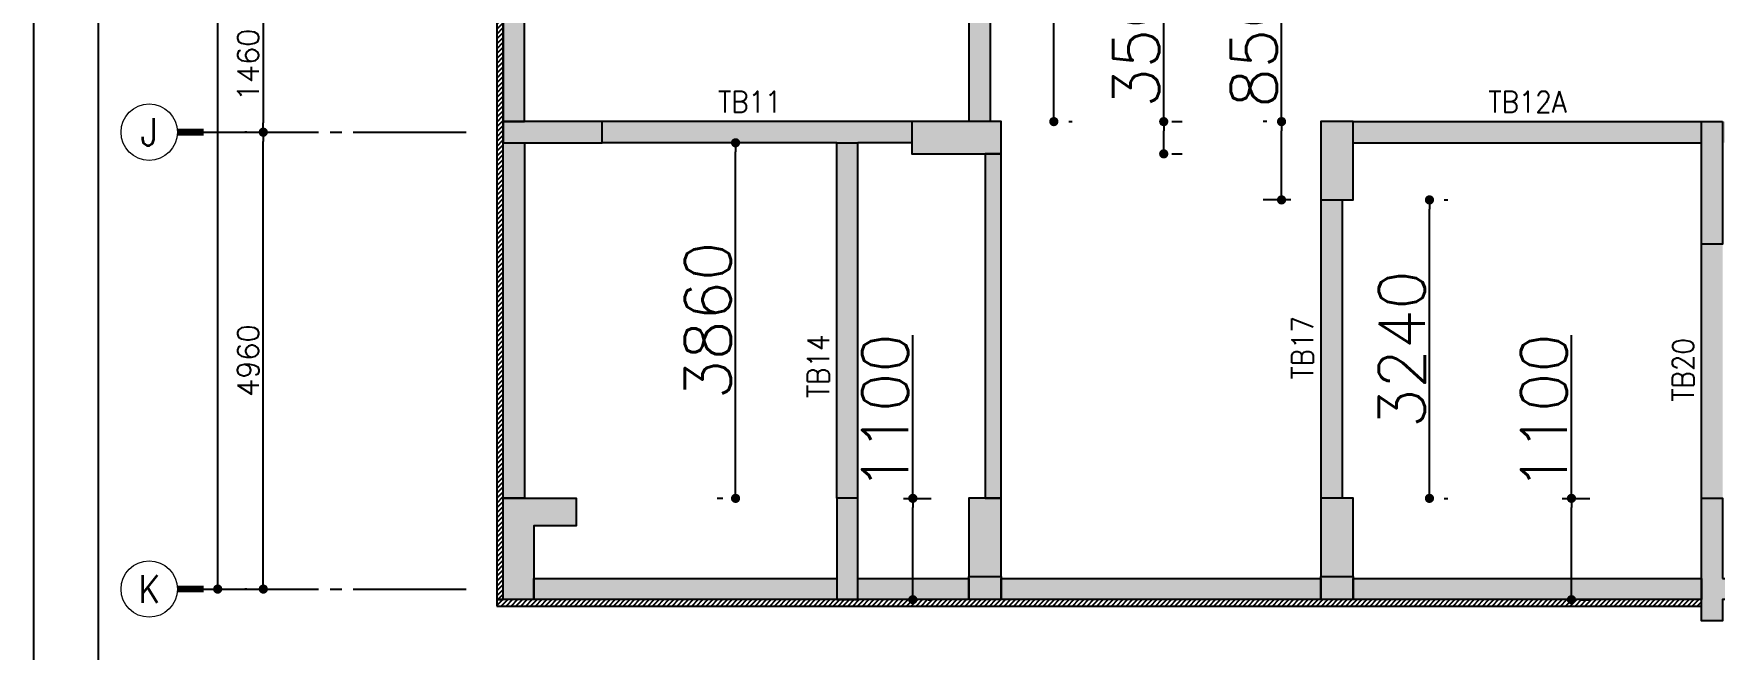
# Model space of a CAD drawing. Extents: x -200722 to 834823, y -494970 to 88783.
# Drawn here: x 222673 to 240934, y -337899 to -331215 of the extents above; entities that cross this region are included whole.
import ezdxf
from ezdxf.enums import TextEntityAlignment as Align

# ---------------------------------------------------------------- set-up
doc = ezdxf.new("R2010")
doc.units = 0
doc.header["$LTSCALE"] = 100
doc.header["$MEASUREMENT"] = 0
doc.header["$PDMODE"] = 34
doc.linetypes.add('ACAD_ISO04W100', pattern=[30, 24, -3, 0, -3])
doc.linetypes.add('CL', pattern=[3.25, 2.5, -0.25, 0.25, -0.25])
doc.layers.get('0').update_dxf_attribs({"linetype": 'CONTINUOUS'})
doc.layers.get('DEFPOINTS').update_dxf_attribs({"linetype": 'CONTINUOUS'})
for name, color, linetype, lineweight in [('9_TITLE TEXT', 7, 'CONTINUOUS', 20), ('A-GRIDMARKER', 250, 'CONTINUOUS', 5), ('HATCH', 252, 'CONTINUOUS', 30)]:
    doc.layers.add(name, color=color, linetype=linetype, lineweight=lineweight)
for name, color, linetype in [('A-Grid', 5, 'ACAD_ISO04W100'), ('B_NO', 3, 'CONTINUOUS'), ('B_PLAN', 3, 'CONTINUOUS'), ('COL. SHED. STEEL.', 6, 'CONTINUOUS'), ('COL_H', 235, 'CONTINUOUS'), ('DIM', 3, 'CONTINUOUS'), ('RCCWALL', 6, 'CONTINUOUS')]:
    doc.layers.add(name, color=color, linetype=linetype)
doc.styles.get("Standard").update_dxf_attribs({"font": 'simplex.shx'})
doc.dimstyles.new('01 S.K', dxfattribs={"dimtxt": 230, "dimasz": 100, "dimexe": 200, "dimexo": 100, "dimgap": 50, "dimtad": 1, "dimdec": 0, "dimzin": 0, "dimdsep": 46, "dimtxsty": 'Standard', "dimblk": 'DOT', "dimcen": 0.09, "dimclrd": 4, "dimclre": 4, "dimclrt": 4, "dimadec": 0, "dimazin": 0, "dimtfac": 1, "dimtdec": 0, "dimtofl": 0, "dimtmove": 0, "dimatfit": 3, "dimfxl": 2, "dimtolj": 1, "dimtzin": 0, "dimarcsym": 1})
pattern_1 = [(45, (0, -330671.425), (-26.5165043, 26.5165043), [])]

# ---------------------------------------------------------------- blocks, each defined once
blk = doc.blocks.new('_DOT')
at = {"color": 0, "linetype": 'ByBlock'}
blk.add_line((-0.5, 0), (-1, 0), dxfattribs=at)
at = {"color": 0, "linetype": 'ByBlock', "const_width": 0.5}
blk.add_lwpolyline([(-0.25, 0, 1), (0.25, 0, 1)], format="xyb", close=True, dxfattribs=at)
blk = doc.blocks.new('*D1383')
at = {"layer": 'COL_H', "color": 4, "lineweight": -2, "ltscale": 0.4, "transparency": 16777216}
for p, q in [((224989, -332285), (224968, -332285)), ((225168, -337145), (225168, -332385)), ((224989, -337245), (224968, -337245))]:
    blk.add_line(p, q, dxfattribs=at)
at = {"layer": 'DEFPOINTS', "color": 0, "lineweight": -3, "ltscale": 0.4, "transparency": 16777216}
for p in [(225168, -332285, 3448), (225168, -332285), (225168, -337245, 3448)]:
    blk.add_point(p, dxfattribs=at)
at = {"layer": 'COL_H', "color": 4, "lineweight": -2, "ltscale": 0.4, "transparency": 16777216, "xscale": 100, "yscale": 100, "zscale": 100}
for p, rotation in [((225168, -332285), 90), ((225168, -337245), 270)]:
    blk.add_blockref('_DOT', p, dxfattribs=dict(at, rotation=rotation))
at = {"layer": 'COL_H', "color": 4, "ltscale": 0.4, "transparency": 16777216, "insert": (225003, -334765), "char_height": 230, "attachment_point": 5, "rotation": 90}
blk.add_mtext('\\A1;4960', dxfattribs=at)
blk = doc.blocks.new('*D1384')
at = {"layer": 'COL_H', "color": 4, "lineweight": -2, "ltscale": 0.4, "transparency": 16777216}
for p, q in [((224989, -330825), (224968, -330825)), ((225168, -330925), (225168, -332185)), ((224989, -332285), (224968, -332285))]:
    blk.add_line(p, q, dxfattribs=at)
at = {"layer": 'DEFPOINTS', "color": 0, "lineweight": -3, "ltscale": 0.4, "transparency": 16777216}
for p in [(225168, -330825, 3448), (225168, -332285, 3448), (225168, -332285)]:
    blk.add_point(p, dxfattribs=at)
at = {"layer": 'COL_H', "color": 4, "lineweight": -2, "ltscale": 0.4, "transparency": 16777216, "xscale": 100, "yscale": 100, "zscale": 100}
for p, rotation in [((225168, -330825), 90), ((225168, -332285), 270)]:
    blk.add_blockref('_DOT', p, dxfattribs=dict(at, rotation=rotation))
at = {"layer": 'COL_H', "color": 4, "ltscale": 0.4, "transparency": 16777216, "insert": (225003, -331555), "char_height": 230, "attachment_point": 5, "rotation": 90}
blk.add_mtext('\\A1;1460', dxfattribs=at)
blk = doc.blocks.new('*D1352')
at = {"layer": 'COL_H', "color": 4, "lineweight": -2, "ltscale": 0.4, "transparency": 16777216}
for p, q in [((224495, -279632), (224473, -279632)), ((224673, -337145), (224673, -279732)), ((224495, -337245), (224473, -337245))]:
    blk.add_line(p, q, dxfattribs=at)
at = {"layer": 'DEFPOINTS', "color": 0, "lineweight": -3, "ltscale": 0.4, "transparency": 16777216}
for p in [(224673, -279632, 3448), (224673, -279632), (224673, -337245, 3448)]:
    blk.add_point(p, dxfattribs=at)
at = {"layer": 'COL_H', "color": 4, "lineweight": -2, "ltscale": 0.4, "transparency": 16777216, "xscale": 100, "yscale": 100, "zscale": 100}
for p, rotation in [((224673, -279632), 90), ((224673, -337245), 270)]:
    blk.add_blockref('_DOT', p, dxfattribs=dict(at, rotation=rotation))
at = {"layer": 'COL_H', "color": 4, "ltscale": 0.4, "transparency": 16777216, "insert": (224508, -308438), "char_height": 230, "attachment_point": 5, "rotation": 90}
blk.add_mtext('\\A1;57613', dxfattribs=at)
blk = doc.blocks.new('*D3091')
at = {"color": 4, "lineweight": -2, "ltscale": 0.4, "transparency": 16777216}
for p, q in [((230159, -332400), (230099, -332400)), ((230299, -336160), (230299, -332500)), ((230159, -336260), (230099, -336260))]:
    blk.add_line(p, q, dxfattribs=at)
at = {"layer": 'DEFPOINTS', "color": 0, "lineweight": -3, "ltscale": 0.4, "transparency": 16777216}
for p in [(230299, -332400), (231629, -332400, 7447), (231629, -336260, 7447)]:
    blk.add_point(p, dxfattribs=at)
at = {"color": 4, "lineweight": -2, "ltscale": 0.4, "transparency": 16777216, "xscale": 100, "yscale": 100, "zscale": 100}
for p, rotation in [((230299, -332400), 90), ((230299, -336260), 270)]:
    blk.add_blockref('_DOT', p, dxfattribs=dict(at, rotation=rotation))
at = {"color": 4, "lineweight": -3, "ltscale": 0.4, "transparency": 16777216, "insert": (229999, -334330), "char_height": 500, "attachment_point": 5, "rotation": 90}
blk.add_mtext('\\A1;3860', dxfattribs=at)
blk = doc.blocks.new('*D3092')
at = {"color": 4, "lineweight": -2, "ltscale": 0.4, "transparency": 16777216}
for p, q in [((232225, -336260), (232225, -334488)), ((232125, -336260), (232425, -336260)), ((232225, -337260), (232225, -336360)), ((232393, -337360), (232425, -337360))]:
    blk.add_line(p, q, dxfattribs=at)
at = {"layer": 'DEFPOINTS', "color": 0, "lineweight": -3, "ltscale": 0.4, "transparency": 16777216}
for p in [(231629, -336260), (232225, -336260), (231629, -337360, 7447)]:
    blk.add_point(p, dxfattribs=at)
at = {"color": 4, "lineweight": -2, "ltscale": 0.4, "transparency": 16777216, "xscale": 100, "yscale": 100, "zscale": 100}
for p, rotation in [((232225, -336260), 90), ((232225, -337360), 270)]:
    blk.add_blockref('_DOT', p, dxfattribs=dict(at, rotation=rotation))
at = {"color": 4, "lineweight": -3, "ltscale": 0.4, "transparency": 16777216, "insert": (231924, -335324), "char_height": 500, "attachment_point": 5, "rotation": 90}
blk.add_mtext('\\A1;1100', dxfattribs=at)
blk = doc.blocks.new('*D3095')
at = {"color": 4, "lineweight": -2, "ltscale": 0.4, "transparency": 16777216}
for p, q in [((233921, -326850), (233957, -326850)), ((233757, -332070), (233757, -326950)), ((233921, -332170), (233957, -332170))]:
    blk.add_line(p, q, dxfattribs=at)
at = {"layer": 'DEFPOINTS', "color": 0, "lineweight": -3, "ltscale": 0.4, "transparency": 16777216}
for p in [(233065, -326850, 7447), (233757, -326850), (233065, -332170, 7447)]:
    blk.add_point(p, dxfattribs=at)
at = {"color": 4, "lineweight": -2, "ltscale": 0.4, "transparency": 16777216, "xscale": 100, "yscale": 100, "zscale": 100}
for p, rotation in [((233757, -326850), 90), ((233757, -332170), 270)]:
    blk.add_blockref('_DOT', p, dxfattribs=dict(at, rotation=rotation))
at = {"color": 4, "lineweight": -3, "ltscale": 0.4, "transparency": 16777216, "insert": (233457, -329510), "char_height": 500, "attachment_point": 5, "rotation": 90}
blk.add_mtext('\\A1;5320', dxfattribs=at)
blk = doc.blocks.new('*D3097')
at = {"color": 4, "lineweight": -2, "ltscale": 0.4, "transparency": 16777216}
for p, q in [((234951, -332170), (234951, -330684)), ((234951, -332420), (234951, -332270)), ((235040, -332170), (235151, -332170)), ((235040, -332520), (235151, -332520))]:
    blk.add_line(p, q, dxfattribs=at)
at = {"layer": 'DEFPOINTS', "color": 0, "lineweight": -3, "ltscale": 0.4, "transparency": 16777216}
for p in [(232215, -332170, 7447), (234951, -332170), (232215, -332520, 7447)]:
    blk.add_point(p, dxfattribs=at)
at = {"color": 4, "lineweight": -2, "ltscale": 0.4, "transparency": 16777216, "xscale": 100, "yscale": 100, "zscale": 100}
for p, rotation in [((234951, -332170), 90), ((234951, -332520), 270)]:
    blk.add_blockref('_DOT', p, dxfattribs=dict(at, rotation=rotation))
at = {"color": 4, "lineweight": -3, "ltscale": 0.4, "transparency": 16777216, "insert": (234650, -331377), "char_height": 500, "attachment_point": 5, "rotation": 90}
blk.add_mtext('\\A1;350', dxfattribs=at)
blk = doc.blocks.new('*D3098')
at = {"color": 4, "lineweight": -2, "ltscale": 0.4, "transparency": 16777216}
for p, q in [((237997, -333020), (238038, -333020)), ((237838, -336160), (237838, -333120)), ((237997, -336260), (238038, -336260))]:
    blk.add_line(p, q, dxfattribs=at)
at = {"layer": 'DEFPOINTS', "color": 0, "lineweight": -3, "ltscale": 0.4, "transparency": 16777216}
for p in [(237009, -333020, 7447), (237838, -333020), (237009, -336260, 7447)]:
    blk.add_point(p, dxfattribs=at)
at = {"color": 4, "lineweight": -2, "ltscale": 0.4, "transparency": 16777216, "xscale": 100, "yscale": 100, "zscale": 100}
for p, rotation in [((237838, -333020), 90), ((237838, -336260), 270)]:
    blk.add_blockref('_DOT', p, dxfattribs=dict(at, rotation=rotation))
at = {"color": 4, "lineweight": -3, "ltscale": 0.4, "transparency": 16777216, "insert": (237538, -334640), "char_height": 500, "attachment_point": 5, "rotation": 90}
blk.add_mtext('\\A1;3240', dxfattribs=at)
blk = doc.blocks.new('*D3099')
at = {"color": 4, "lineweight": -2, "ltscale": 0.4, "transparency": 16777216}
for p, q in [((239381, -336260), (239381, -334488)), ((239281, -336260), (239581, -336260)), ((239381, -337260), (239381, -336360)), ((239483, -337360), (239581, -337360))]:
    blk.add_line(p, q, dxfattribs=at)
at = {"layer": 'DEFPOINTS', "color": 0, "lineweight": -3, "ltscale": 0.4, "transparency": 16777216}
for p in [(237009, -336260), (239381, -336260), (237009, -337360, 7447)]:
    blk.add_point(p, dxfattribs=at)
at = {"color": 4, "lineweight": -2, "ltscale": 0.4, "transparency": 16777216, "xscale": 100, "yscale": 100, "zscale": 100}
for p, rotation in [((239381, -336260), 90), ((239381, -337360), 270)]:
    blk.add_blockref('_DOT', p, dxfattribs=dict(at, rotation=rotation))
at = {"color": 4, "lineweight": -3, "ltscale": 0.4, "transparency": 16777216, "insert": (239081, -335324), "char_height": 500, "attachment_point": 5, "rotation": 90}
blk.add_mtext('\\A1;1100', dxfattribs=at)
blk = doc.blocks.new('*D3100')
at = {"color": 4, "lineweight": -2, "ltscale": 0.4, "transparency": 16777216}
for p, q in [((236231, -332170), (236231, -330684)), ((236070, -332170), (236031, -332170)), ((236231, -332920), (236231, -332270)), ((236331, -333020), (236031, -333020))]:
    blk.add_line(p, q, dxfattribs=at)
at = {"layer": 'DEFPOINTS', "color": 0, "lineweight": -3, "ltscale": 0.4, "transparency": 16777216}
for p in [(236231, -332170), (237009, -332170, 7447), (237009, -333020)]:
    blk.add_point(p, dxfattribs=at)
at = {"color": 4, "lineweight": -2, "ltscale": 0.4, "transparency": 16777216, "xscale": 100, "yscale": 100, "zscale": 100}
for p, rotation in [((236231, -332170), 90), ((236231, -333020), 270)]:
    blk.add_blockref('_DOT', p, dxfattribs=dict(at, rotation=rotation))
at = {"color": 4, "lineweight": -3, "ltscale": 0.4, "transparency": 16777216, "insert": (235931, -331377), "char_height": 500, "attachment_point": 5, "rotation": 90}
blk.add_mtext('\\A1;850', dxfattribs=at)

msp = doc.modelspace()

# ---------------------------------------------------------------- hatches: boundary and pattern name
at = {"lineweight": -3, "ltscale": 0.4}
h = msp.add_hatch(color=3, dxfattribs=at)
h.dxf.hatch_style = 1
h.paths.add_polyline_path([(281882.6, -300442), (281882.6, -295122), (281652.6, -295122), (281652.6, -300442), (281882.6, -300442)])
h.paths.add_polyline_path([(233064.6, -332169.5), (233064.6, -326849.5), (232834.6, -326849.5), (232834.6, -332169.5)])
h.paths.add_polyline_path([(320452.6, -300442), (320682.6, -300442), (320682.6, -295122), (320452.6, -295122), (320452.6, -300442)])
at = {"lineweight": -3, "ltscale": 0.4, "true_color": 0x000000}
h = msp.add_hatch(color=18, dxfattribs=at)
h.dxf.hatch_style = 1
h.paths.add_polyline_path([(241023.6, -332169.5), (241023.6, -332399.5), (245109.6, -332399.5), (245109.6, -332169.5)])
h.paths.add_polyline_path([(308407.6, -300672), (312493.6, -300672), (312493.6, -300442), (308407.6, -300442)])
h.paths.add_polyline_path([(237008.6, -332399.5), (240793.6, -332399.5), (240793.6, -332169.5), (237008.6, -332169.5)])
h.paths.add_polyline_path([(263905.6, -332399.5), (267690.6, -332399.5), (267690.6, -332169.5), (263905.6, -332169.5)])
h.paths.add_polyline_path([(285826.6, -300672), (289611.6, -300672), (289611.6, -300442), (285826.6, -300442)])
h.paths.add_polyline_path([(312723.6, -300442), (312723.6, -300672), (316508.6, -300672), (316508.6, -300442), (312723.6, -300442)])
h.paths.add_polyline_path([(228850.6, -332399.5), (231398.6, -332399.5), (231628.6, -332399.5), (232214.6, -332399.5), (232214.6, -332169.5), (228850.6, -332169.5)])
h.paths.add_polyline_path([(272484.6, -332399.5), (273070.6, -332399.5), (273300.6, -332399.5), (275848.6, -332399.5), (275848.6, -332169.5), (272484.6, -332169.5)])
h.paths.add_polyline_path([(277668.6, -300672), (280216.6, -300672), (280446.6, -300672), (281032.6, -300672), (281032.6, -300442), (277668.6, -300442)])
h.paths.add_polyline_path([(321302.6, -300442), (321302.6, -300672), (321888.6, -300672), (322118.6, -300672), (324666.6, -300672), (324666.6, -300442), (321302.6, -300442)])
h.paths.add_polyline_path([(245459.6, -332399.5), (248539.6, -332399.5), (248539.6, -332169.5), (248359.6, -332169.5), (248289.6, -332169.5), (248059.6, -332169.5), (245459.6, -332169.5)])
h.paths.add_polyline_path([(304977.6, -300672), (308057.6, -300672), (308057.6, -300442), (305457.6, -300442), (305227.6, -300442), (305157.6, -300442), (304977.6, -300442)])
h.paths.add_polyline_path([(256159.6, -332399.5), (259239.6, -332399.5), (259239.6, -332169.5), (256639.6, -332169.5), (256409.6, -332169.5), (256339.6, -332169.5), (256159.6, -332169.5)])
h.paths.add_polyline_path([(294277.6, -300672), (297357.6, -300672), (297357.6, -300442), (297177.6, -300442), (297107.6, -300442), (296877.6, -300442), (294277.6, -300442)])
h.paths.add_polyline_path([(261590.5, -332399.5), (261590.5, -332169.5), (263675.6, -332169.5), (263675.6, -332169.5), (263675.6, -332399.5)])
h.paths.add_polyline_path([(289841.6, -300442), (291926.7, -300442), (291926.7, -300672), (289841.6, -300672), (289841.6, -300442)])
h.paths.add_polyline_path([(259589.6, -332169.5), (260713.5, -332169.5), (259589.6, -332169.5), (260713.5, -332169.5), (260713.5, -332399.5), (259589.6, -332399.5), (259589.6, -332169.5), (260713.5, -332169.5)])
h.paths.add_polyline_path([(292803.7, -300672), (292803.7, -300442), (293927.6, -300442), (293927.6, -300672)])
h.paths.add_polyline_path([(260713.5, -332399.5), (260713.5, -332169.5), (261590.5, -332169.5), (261590.5, -332399.5)])
h.paths.add_polyline_path([(291926.7, -300672), (291926.7, -300442), (292803.7, -300442), (292803.7, -300672)])
at = {"lineweight": -3, "ltscale": 0.4}
h = msp.add_hatch(color=3, dxfattribs=at)
h.dxf.hatch_style = 1
h.paths.add_polyline_path([(273070.6, -336259.5), (273300.6, -336259.5), (273300.6, -332399.5), (273070.6, -332399.5)])
h.paths.add_polyline_path([(231398.6, -336259.5), (231628.6, -336259.5), (231628.6, -332399.5), (231398.6, -332399.5)])
h.paths.add_polyline_path([(280216.6, -304532), (280216.6, -300672), (280446.6, -300672), (280446.6, -304532), (280216.6, -304532)])
h.paths.add_polyline_path([(321888.6, -304532), (321888.6, -300672), (322118.6, -300672), (322118.6, -304532), (321888.6, -304532)])
h = msp.add_hatch(color=3, dxfattribs=at)
h.dxf.hatch_style = 1
h.paths.add_polyline_path([(268040.6, -336259.5), (268040.6, -333019.5), (267810.6, -333019.5), (267810.6, -336259.5)])
h.paths.add_polyline_path([(236658.6, -333019.5), (236658.6, -336259.5), (236888.6, -336259.5), (236888.6, -333019.5)])
h.paths.add_polyline_path([(316628.6, -304532), (316858.6, -304532), (316858.6, -301292), (316628.6, -301292), (316628.6, -304532)])
h.paths.add_polyline_path([(285476.6, -304532), (285476.6, -301292), (285706.6, -301292), (285706.6, -304532), (285476.6, -304532)])
h = msp.add_hatch(color=3, dxfattribs=at)
h.dxf.hatch_style = 1
h.paths.add_polyline_path([(245109.6, -336259.5), (245109.6, -333019.5), (245339.6, -333019.5), (245339.6, -336259.5)])
h.paths.add_polyline_path([(308177.6, -304532), (308407.6, -304532), (308407.6, -301292), (308177.6, -301292), (308177.6, -304532)])
h.paths.add_polyline_path([(240793.6, -336259.5), (240793.6, -333499.5), (241023.6, -333499.5), (241023.6, -336259.5)])
h.paths.add_polyline_path([(312493.6, -304532), (312723.6, -304532), (312723.6, -301772), (312493.6, -301772), (312493.6, -304532)])
at = {"layer": 'COL_H', "ltscale": 0.4, "true_color": 0x000000}
for points in [[(227775.6, -332169.5), (227775.6, -332399.5), (228850.6, -332399.5), (228850.6, -332169.5)], [(233184.6, -332519.5), (233184.6, -332169.5), (232214.6, -332169.5), (232214.6, -332519.5)], [(236658.6, -333019.5), (237008.6, -333019.5), (237008.6, -332169.5), (236658.6, -332169.5)], [(241023.6, -332169.5), (241023.6, -333499.5), (240793.6, -333499.5), (240793.6, -332169.5)], [(233184.6, -336259.5), (233184.6, -332519.5), (233009.6, -332519.5), (233009.6, -336259.5)], [(227775.6, -337359.5), (227775.6, -336259.5), (228565.6, -336259.5), (228565.6, -336559.5), (228105.6, -336559.5), (228105.6, -337359.5)], [(231398.6, -337359.5), (231628.6, -337359.5), (231628.6, -336259.5), (231398.6, -336259.5)], [(232834.6, -337109.5), (233184.6, -337109.5), (233184.6, -336259.5), (232834.6, -336259.5)], [(236658.6, -337109.5), (237008.6, -337109.5), (237008.6, -336259.5), (236658.6, -336259.5)], [(241023.6, -337129.5), (241623.6, -337129.5), (241623.6, -337359.5), (241023.6, -337359.5), (241023.6, -337589.5), (240793.6, -337589.5), (240793.6, -336259.5), (241023.6, -336259.5)], [(232834.6, -337109.5), (233184.6, -337109.5), (233184.6, -337359.5), (232834.6, -337359.5)], [(236658.6, -337109.5), (236658.6, -337359.5), (237008.6, -337359.5), (237008.6, -337109.5)]]:
    msp.add_hatch(color=18, dxfattribs=at).paths.add_polyline_path(points)
at = {"layer": 'DIM', "ltscale": 0.4, "true_color": 0x000000}
h = msp.add_hatch(dxfattribs=at)
h.set_pattern_fill('ANSI31', color=18, scale=300, style=0)
h.set_pattern_definition(pattern_1)
h.paths.add_polyline_path([(227705.6, -337359.5), (227775.6, -337359.5), (227775.6, -311148.5), (227705.6, -311148.5)])
h = msp.add_hatch(dxfattribs=at)
h.set_pattern_fill('ANSI31', color=18, scale=300, style=0)
h.set_pattern_definition(pattern_1)
h.paths.add_polyline_path([(227705.6, -337429.5), (240793.6, -337429.5), (240793.6, -337359.5), (227705.6, -337359.5)])
at = {"layer": 'HATCH', "lineweight": -3, "ltscale": 0.4, "true_color": 0x000000}
for points in [[(227775.6, -332169.5), (228005.6, -332169.5), (228005.6, -330939.5), (227775.6, -330939.5)], [(227775.6, -332399.5), (228005.6, -332399.5), (228005.6, -336259.5), (227775.6, -336259.5)], [(228105.6, -337129.5), (231398.6, -337129.5), (231398.6, -337359.5), (228105.6, -337359.5)], [(231628.6, -337129.5), (232834.6, -337129.5), (232834.6, -337359.5), (231628.6, -337359.5)], [(233184.6, -337129.5), (236658.6, -337129.5), (236658.6, -337359.5), (233184.6, -337359.5)], [(237008.6, -337129.5), (240793.6, -337129.5), (240793.6, -337359.5), (237008.6, -337359.5)]]:
    msp.add_hatch(color=18, dxfattribs=at).paths.add_polyline_path(points)

# ---------------------------------------------------------------- linework, layer by layer
at = {"color": 5, "lineweight": -3, "ltscale": 0.4}
msp.add_line((231398.6, -332399.5, 7446.6), (231628.6, -332399.5, 7446.6), dxfattribs=at)
at = {"color": 18, "ltscale": 0.4, "true_color": 0x000000}
msp.add_lwpolyline([(222672.7, -265926.9), (222672.7, -349086.9), (340412.7, -349086.9), (340412.7, -265926.9)], close=True, dxfattribs=at)
at = {"color": 18, "true_color": 0x000000}
msp.add_lwpolyline([(223372.7, -348386.9), (339712.7, -348386.9), (339712.7, -266626.9), (223372.7, -266626.9)], close=True, dxfattribs=at)
at = {"layer": '9_TITLE TEXT', "color": 18, "true_color": 0x000000}
msp.add_lwpolyline([(339712.7, -266626.9), (223372.7, -266626.9), (223372.7, -348386.9), (339712.7, -348386.9)], dxfattribs=at)
at = {"layer": 'A-Grid', "color": 8, "linetype": 'CL', "ltscale": 5}
for p, q in [((224519.6, -332284.5, 7446.6), (227372.8, -332284.5, 7446.6)), ((224519.6, -337244.5, 7446.6), (227372.8, -337244.5, 7446.6))]:
    msp.add_line(p, q, dxfattribs=at)
at = {"layer": 'A-GRIDMARKER', "color": 2, "linetype": 'ByBlock', "ltscale": 500, "const_width": 75, "elevation": 7446.6}
for points in [[(224519.6, -332284.5), (224234.6, -332284.5)], [(224519.6, -337244.5), (224234.6, -337244.5)]]:
    msp.add_lwpolyline(points, dxfattribs=at)
at = {"layer": 'A-GRIDMARKER', "color": 2, "linetype": 'ByBlock', "ltscale": 500}
for centre in [(223928.4, -332284.5, 7446.6), (223928.4, -337244.5, 7446.6)]:
    msp.add_circle(centre, 306.2, dxfattribs=at)
at = {"layer": 'B_PLAN', "color": 18, "ltscale": 0.4, "true_color": 0x000000}
for p, q in [((232834.6, -326849.5, 7446.6), (232834.6, -332169.5, 7446.6)), ((233064.6, -326849.5, 7446.6), (233064.6, -332169.5, 7446.6)), ((232214.6, -332169.5, 7446.6), (228850.6, -332169.5, 7446.6)), ((237008.6, -332169.5, 7446.6), (240793.6, -332169.5, 7446.6)), ((231398.6, -332399.5, 7446.6), (228850.6, -332399.5, 7446.6)), ((231398.6, -336259.5, 7446.6), (231398.6, -332399.5, 7446.6)), ((232214.6, -332399.5, 7446.6), (231628.6, -332399.5, 7446.6)), ((231628.6, -336259.5, 7446.6), (231628.6, -332399.5, 7446.6)), ((237008.6, -332399.5, 7446.6), (240793.6, -332399.5, 7446.6)), ((236658.6, -333019.5, 7446.6), (236658.6, -336259.5, 7446.6)), ((236888.6, -333019.5, 7446.6), (236888.6, -336259.5, 7446.6)), ((240793.6, -336259.5, 7446.6), (240793.6, -333499.5, 7446.6))]:
    msp.add_line(p, q, dxfattribs=at)
at = {"layer": 'COL. SHED. STEEL.', "color": 18, "ltscale": 500, "true_color": 0x000000, "elevation": 7446.6}
for points in [[(227775.6, -332169.5), (227775.6, -332399.5), (228850.6, -332399.5), (228850.6, -332169.5), (227775.6, -332169.5)], [(233184.6, -332519.5), (233184.6, -332169.5), (232214.6, -332169.5), (232214.6, -332519.5), (233184.6, -332519.5)], [(236658.6, -333019.5), (237008.6, -333019.5), (237008.6, -332169.5), (236658.6, -332169.5), (236658.6, -333019.5)], [(241023.6, -332169.5), (241023.6, -333499.5), (240793.6, -333499.5), (240793.6, -332169.5), (241023.6, -332169.5)], [(233184.6, -336259.5), (233184.6, -332519.5), (233009.6, -332519.5), (233009.6, -336259.5), (233184.6, -336259.5)], [(227775.6, -337359.5), (227775.6, -336259.5), (228565.6, -336259.5), (228565.6, -336559.5), (228105.6, -336559.5), (228105.6, -337359.5), (227775.6, -337359.5)], [(231398.6, -337359.5), (231628.6, -337359.5), (231628.6, -336259.5), (231398.6, -336259.5), (231398.6, -337359.5)], [(232834.6, -337109.5), (233184.6, -337109.5), (233184.6, -336259.5), (232834.6, -336259.5), (232834.6, -337109.5)], [(236658.6, -337109.5), (237008.6, -337109.5), (237008.6, -336259.5), (236658.6, -336259.5), (236658.6, -337109.5)], [(241023.6, -337129.5), (241623.6, -337129.5), (241623.6, -337359.5), (241023.6, -337359.5), (241023.6, -337589.5), (240793.6, -337589.5), (240793.6, -336259.5), (241023.6, -336259.5), (241023.6, -337129.5)]]:
    msp.add_lwpolyline(points, dxfattribs=at)
for points in [[(232834.6, -337109.5), (233184.6, -337109.5), (233184.6, -337359.5), (232834.6, -337359.5)], [(236658.6, -337109.5), (237008.6, -337109.5), (237008.6, -337359.5), (236658.6, -337359.5)]]:
    msp.add_lwpolyline(points, close=True, dxfattribs=at)
at = {"layer": 'RCCWALL', "color": 1, "ltscale": 0.4, "elevation": 7446.6}
for points in [[(227705.6, -337359.5), (227775.6, -337359.5), (227775.6, -311148.5), (227705.6, -311148.5)], [(227705.6, -337429.5), (240793.6, -337429.5), (240793.6, -337359.5), (227705.6, -337359.5)]]:
    msp.add_lwpolyline(points, close=True, dxfattribs=at)
at = {"layer": 'RCCWALL', "color": 42, "ltscale": 0.4, "elevation": 7446.6}
for points in [[(227775.6, -332169.5), (228005.6, -332169.5), (228005.6, -330939.5), (227775.6, -330939.5)], [(227775.6, -332399.5), (228005.6, -332399.5), (228005.6, -336259.5), (227775.6, -336259.5)], [(228105.6, -337129.5), (231398.6, -337129.5), (231398.6, -337359.5), (228105.6, -337359.5)], [(231628.6, -337129.5), (232834.6, -337129.5), (232834.6, -337359.5), (231628.6, -337359.5)], [(233184.6, -337129.5), (236658.6, -337129.5), (236658.6, -337359.5), (233184.6, -337359.5)], [(237008.6, -337129.5), (240793.6, -337129.5), (240793.6, -337359.5), (237008.6, -337359.5)]]:
    msp.add_lwpolyline(points, close=True, dxfattribs=at)

# ---------------------------------------------------------------- texts
at = {"layer": 'A-Grid', "color": 18, "true_color": 0x000000, "width": 0.88}
for s, p in [('J', (223928.4, -332284.5, 7446.6)), ('K', (223928.4, -337244.5, 7446.6))]:
    msp.add_text(s, height=300, dxfattribs=at).set_placement(p, align=Align.MIDDLE)
at = {"layer": 'B_NO', "color": 18, "true_color": 0x000000, "width": 0.9}
for s, p in [('TB11', (230109.4, -332072.2)), ('TB12A', (238477.9, -332072.2))]:
    msp.add_text(s, height=232, dxfattribs=at).set_placement(p)
for s, p in [('TB17', (236574.3, -334969.6, -2897.2)), ('TB14', (231314.3, -335170.1, -2897.2)), ('TB20', (240709.3, -335209.6, -2897.2))]:
    msp.add_text(s, height=232, rotation=90, dxfattribs=at).set_placement(p)

# ---------------------------------------------------------------- dimensions: what is measured, and where the dimension line sits
at = {"color": 18, "lineweight": -3, "ltscale": 0.4, "true_color": 0x000000}
for base, p1, p2, picture, middle in [((233757, -326849.5), (233064.6, -332169.5, 7446.6), (233064.6, -326849.5, 7446.6), '*D3095', (233457, -329509.5)), ((234950.5, -332169.5), (232214.6, -332519.5, 7446.6), (232214.6, -332169.5, 7446.6), '*D3097', (234650.5, -331376.7)), ((236231, -332169.5), (237008.6, -333019.5), (237008.6, -332169.5, 7446.6), '*D3100', (235931, -331376.7)), ((230299, -332399.5), (231628.6, -336259.5, 7446.6), (231628.6, -332399.5, 7446.6), '*D3091', (229999, -334329.5)), ((237838, -333019.5), (237008.6, -336259.5, 7446.6), (237008.6, -333019.5, 7446.6), '*D3098', (237538, -334639.5)), ((232224.5, -336259.5), (231628.6, -337359.5, 7446.6), (231628.6, -336259.5), '*D3092', (231924.5, -335323.8)), ((239381, -336259.5), (237008.6, -337359.5, 7446.6), (237008.6, -336259.5), '*D3099', (239081, -335323.8))]:
    dim = msp.add_linear_dim(base=base, p1=p1, p2=p2, angle=90, dimstyle='01 S.K', override={"dimtxt": 500, "dimfxl": 100, "dimfxlon": 1}, dxfattribs=at)
    dim.commit()
    dim.dimension.update_dxf_attribs({"geometry": picture, "text_midpoint": middle})
at = {"layer": 'COL_H', "color": 18, "ltscale": 0.4, "true_color": 0x000000}
for base, p1, p2, angle, picture, middle in [((224672.8, -279631.5, 3998.7), (224672.8, -337244.5, 7446.6), (224672.8, -279631.5, 7446.6), 90, '*D1352', (224507.8, -308438, 3998.7)), ((225167.5, -332284.5, 3998.7), (225167.5, -330824.5, 7446.6), (225167.5, -332284.5, 7446.6), 270, '*D1384', (225002.5, -331554.5, 3998.7)), ((225167.5, -332284.5, 3998.7), (225167.5, -337244.5, 7446.6), (225167.5, -332284.5, 7446.6), 90, '*D1383', (225002.5, -334764.5, 3998.7))]:
    dim = msp.add_linear_dim(base=base, p1=p1, p2=p2, angle=angle, dimstyle='01 S.K', override={"dimfxl": 175, "dimfxlon": 1}, dxfattribs=at)
    dim.commit()
    dim.dimension.update_dxf_attribs({"geometry": picture, "text_midpoint": middle})

doc.saveas('drawing.dxf')
